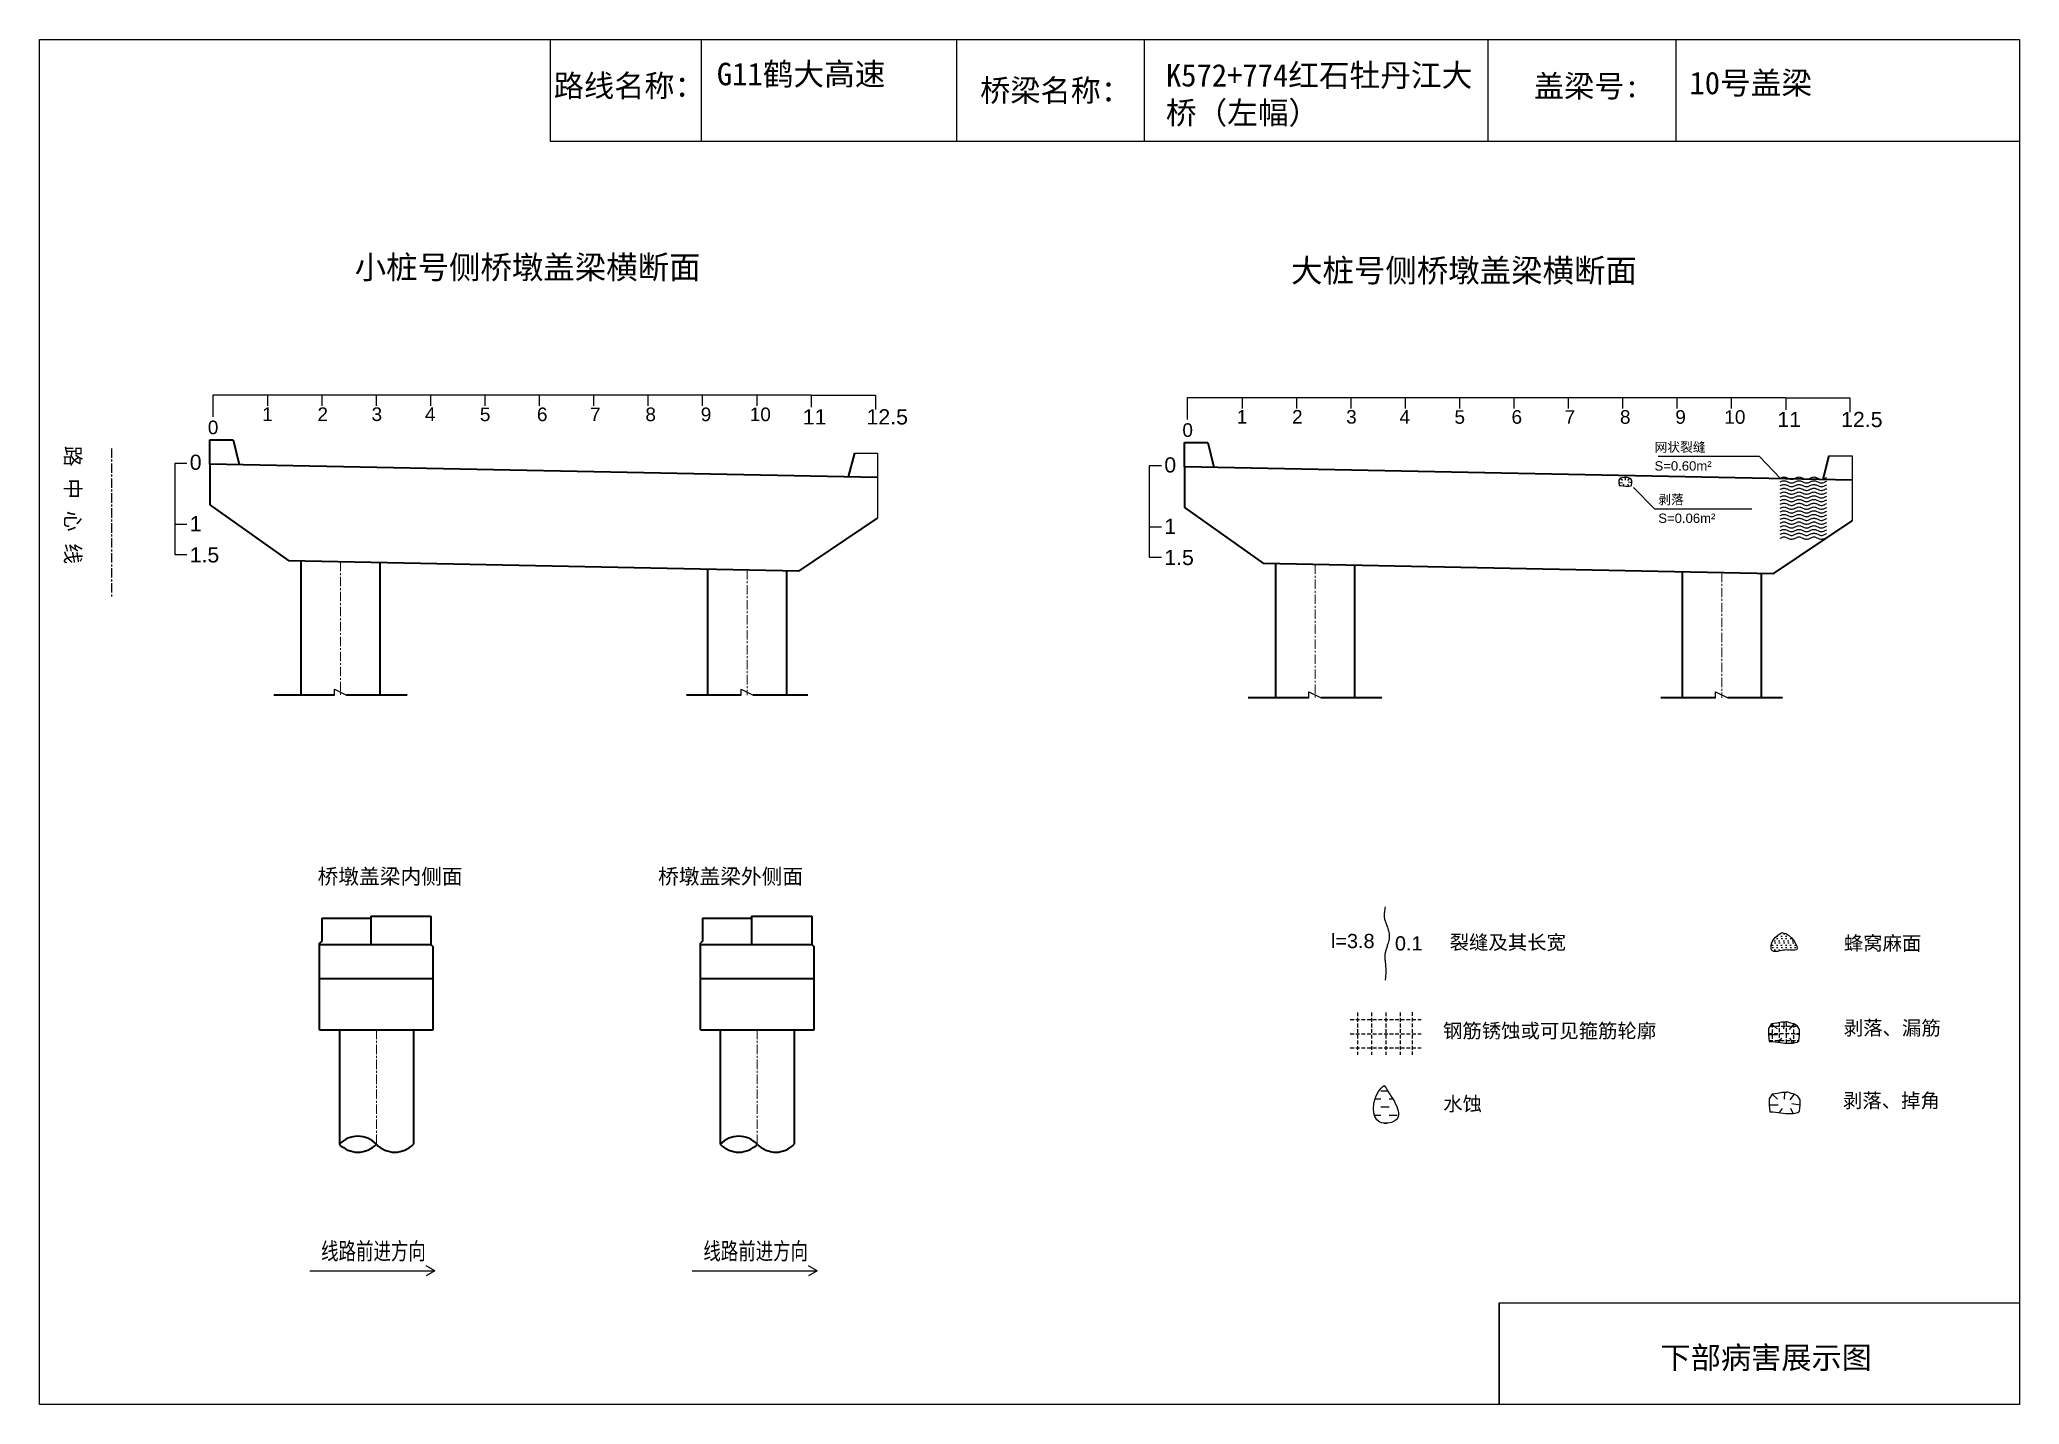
# Model space of a CAD drawing. Header units: millimetres. Extents: x 0 to 528, y 0 to 364.
import ezdxf
from ezdxf.enums import TextEntityAlignment as Align

# ---------------------------------------------------------------- set-up
doc = ezdxf.new("R2010")
doc.units = ezdxf.units.MM
for name, pattern in [('CENTER', [2, 1.25, -0.25, 0.25, -0.25]), ('DASHED', [0.75, 0.5, -0.25]), ('EBG_CENTER', [1.1, 0.8, -0.15, 0, -0.15])]:
    doc.linetypes.add(name, pattern=pattern)
doc.layers.add('Center', color=3, linetype='EBG_CENTER', lineweight=18)
doc.layers.add('中粗实线', color=4, linetype='Continuous', lineweight=35)
for name, color, linetype in [('加固措施', 7, 'Continuous'), ('图层1', 7, 'Continuous'), ('文字', 1, 'Continuous'), ('病害', 5, 'Continuous')]:
    doc.layers.add(name, color=color, linetype=linetype)
doc.styles.add('HAN', font='', dxfattribs={"width": 0.75})
doc.styles.get("Standard").update_dxf_attribs({"font": 'arial.ttf'})
doc.styles.add('汉字', font='')
doc.styles.get('HAN').set_extended_font_data('SimSun')
doc.styles.get('汉字').set_extended_font_data('SimSun')

# ---------------------------------------------------------------- blocks, each defined once
blk = doc.blocks.new('88888')
for p, q in [((1245.415, -3599.279), (1245.261, -3599.19)), ((1243.215, -3599.279), (1245.415, -3599.279)), ((1245.415, -3599.279), (1245.261, -3599.367))]:
    blk.add_line(p, q)
at = {"layer": '文字', "color": 0, "style": 'HAN', "width": 0.75}
blk.add_text('线路前进方向', height=0.3, dxfattribs=at).set_placement((1244.335, -3599.082), align=Align.CENTER)
blk = doc.blocks.new('adfsd')
at = {"lineweight": -2, "ltscale": 0.5}
for p, q in [((1140.897, -3083.694), (1140.936, -3083.729)), ((1140.983, -3083.682), (1140.981, -3083.729)), ((1141.053, -3083.694), (1141.022, -3083.735)), ((1140.876, -3083.768), (1140.94, -3083.769)), ((1140.948, -3083.824), (1140.969, -3083.796)), ((1141.045, -3083.83), (1141.028, -3083.796)), ((1141.094, -3083.772), (1141.036, -3083.763))]:
    blk.add_line(p, q, dxfattribs=at)
blk.add_lwpolyline([(1141, -3083.682), (1140.967, -3083.682), (1140.934, -3083.69), (1140.897, -3083.694), (1140.876, -3083.727), (1140.876, -3083.768), (1140.88, -3083.818), (1140.905, -3083.818), (1140.991, -3083.83), (1141.045, -3083.83), (1141.078, -3083.822), (1141.09, -3083.814), (1141.094, -3083.772), (1141.094, -3083.735), (1141.078, -3083.707), (1141.053, -3083.694), (1141.033, -3083.69), (1141, -3083.678)], dxfattribs=at)

msp = doc.modelspace()

# ---------------------------------------------------------------- hatches: boundary and pattern name
at = {"layer": '加固措施', "lineweight": -2}
h = msp.add_hatch(dxfattribs=at)
h.set_pattern_fill('DOTS', scale=0.758413)
h.set_pattern_definition([(0, (-4118.673, -227.183), (0.60199057, 1.20398115), [0, -1.20398115])])
edge = h.paths.add_edge_path()
edge.add_spline(control_points=[(464.79, 125.89), (463.66, 125.12), (462.06, 124.02), (461.88, 119.94), (465.67, 121.81), (470.82, 120.35), (466.98, 125.99), (464.92, 125.9), (464.79, 125.89)], knot_values=[0, 0, 0, 0, 5.205471, 7.397577, 12.944796, 16.169923, 23.88441, 24.400432, 24.400432, 24.400432, 24.400432], degree=3, periodic=0)
h = msp.add_hatch(dxfattribs=at)
h.set_pattern_fill('DASH', color=256, scale=0.682572)
h.set_pattern_definition([(0, (-3766.198, -191.5237), (2.1671661, 2.1671661), [2.167166, -2.167166])])
edge = h.paths.add_edge_path()
edge.add_spline(control_points=[(358.78, 85.1), (358.24, 84.62), (355.71, 82.38), (355.03, 74.23), (365.19, 75.67), (361.44, 81.2), (358.78, 85.1)], knot_values=[0, 0, 0, 0, 3.237042, 15.187225, 21.182779, 35.601669, 35.601669, 35.601669, 35.601669], degree=3, periodic=0)
at = {"layer": '病害', "lineweight": -2}
h = msp.add_hatch(dxfattribs=at)
h.set_pattern_fill('DOTS', color=4, scale=0.758413, style=0)
h.set_pattern_definition([(0, (-7265.3503, -675.7161), (0.60199057, 1.20398115), [0, -1.20398115])])
edge = h.paths.add_edge_path()
edge.add_spline(control_points=[(464.79, 125.89), (463.66, 125.12), (462.06, 124.02), (461.88, 119.94), (465.67, 121.81), (470.82, 120.35), (466.98, 125.99), (464.92, 125.9), (464.79, 125.89)], knot_values=[0, 0, 0, 0, 1.041094, 1.479515, 2.588959, 3.233985, 4.776882, 4.880086, 4.880086, 4.880086, 4.880086], degree=3, periodic=0)

# ---------------------------------------------------------------- linework, layer by layer
at = {"color": 0, "linetype": 'ByBlock'}
for p, q in [((0, 364.24), (528.29, 364.24)), ((0, 0), (0, 364.24)), ((136.28, 364.24), (136.28, 337.16)), ((244.69, 364.24), (244.69, 337.16)), ((386.49, 364.24), (386.49, 337.16)), ((436.57, 364.18), (436.57, 337.1)), ((528.29, 364.24), (528.29, 0)), ((136.28, 337.16), (528.29, 337.16)), ((389.48, 0), (389.48, 27.08)), ((389.48, 27.08), (528.29, 27.08)), ((528.29, 0), (0, 0))]:
    msp.add_line(p, q, dxfattribs=at)
at = {"color": 0}
for p, q in [((46.28, 263.6), (46.28, 269.4)), ((46.28, 269.4), (60.79, 269.4)), ((60.79, 269.4), (60.79, 266.5)), ((60.79, 269.4), (75.3, 269.4)), ((75.3, 269.4), (89.8, 269.4)), ((75.3, 269.4), (75.3, 266.5)), ((89.8, 269.4), (104.31, 269.4)), ((89.8, 269.4), (89.8, 266.5)), ((104.31, 269.4), (118.82, 269.4)), ((104.31, 269.4), (104.31, 266.5)), ((118.82, 269.4), (133.32, 269.4)), ((118.82, 269.4), (118.82, 266.5)), ((133.32, 269.4), (147.83, 269.4)), ((133.32, 269.4), (133.32, 266.5)), ((147.83, 269.4), (162.34, 269.4)), ((147.83, 269.4), (147.83, 266.5)), ((162.34, 269.4), (176.84, 269.4)), ((162.34, 269.4), (162.34, 266.5)), ((162.34, 269.4), (173.94, 269.4)), ((176.84, 269.4), (191.35, 269.4)), ((176.84, 269.4), (176.84, 266.5)), ((176.84, 269.4), (179.74, 269.4)), ((191.35, 269.4), (205.85, 269.4)), ((191.35, 269.4), (191.35, 266.5)), ((205.87, 269.36), (205.87, 266.11)), ((306.34, 262.89), (306.34, 268.7)), ((306.34, 268.7), (320.85, 268.7)), ((320.85, 268.7), (320.85, 265.8)), ((320.85, 268.7), (335.36, 268.7)), ((335.36, 268.7), (349.86, 268.7)), ((335.36, 268.7), (335.36, 265.8)), ((349.86, 268.7), (364.37, 268.7)), ((349.86, 268.7), (349.86, 265.8)), ((364.37, 268.7), (378.88, 268.7)), ((364.37, 268.7), (364.37, 265.8)), ((378.88, 268.7), (393.38, 268.7)), ((378.88, 268.7), (378.88, 265.8)), ((393.38, 268.7), (407.89, 268.7)), ((393.38, 268.7), (393.38, 265.8)), ((407.89, 268.7), (422.39, 268.7)), ((407.89, 268.7), (407.89, 265.8)), ((422.39, 268.7), (436.9, 268.7)), ((422.39, 268.7), (422.39, 265.8)), ((422.39, 268.7), (434, 268.7)), ((436.9, 268.7), (451.41, 268.7)), ((436.9, 268.7), (436.9, 265.8)), ((436.9, 268.7), (439.8, 268.7)), ((451.41, 268.7), (465.91, 268.7)), ((451.41, 268.7), (451.41, 265.8)), ((465.93, 268.66), (465.93, 265.41)), ((39.3, 251.15), (36.06, 251.15)), ((36.06, 251.15), (36.06, 226.85)), ((299.36, 250.45), (296.12, 250.45)), ((296.12, 250.45), (296.12, 226.15)), ((36.06, 234.95), (39.3, 234.95)), ((296.12, 234.25), (299.36, 234.25)), ((36.06, 226.85), (39.3, 226.85)), ((296.12, 226.15), (299.36, 226.15)), ((78.66, 189.28), (78.66, 190.9)), ((187.17, 189.28), (187.17, 190.9)), ((338.72, 188.57), (338.72, 190.19)), ((447.23, 188.57), (447.23, 190.19))]:
    msp.add_line(p, q, dxfattribs=at)
at = {"linetype": 'ByBlock'}
for p, q in [((205.87, 269.36), (223.01, 269.36)), ((223.01, 269.36), (223.01, 265.54)), ((465.93, 268.66), (483.07, 268.66)), ((483.07, 268.66), (483.07, 264.83)), ((217.41, 253.87), (223.61, 253.87)), ((223.61, 253.87), (223.61, 247.4)), ((477.47, 253.17), (483.67, 253.17)), ((483.67, 253.17), (483.67, 246.69)), ((223.61, 247.4), (223.61, 236.55)), ((483.67, 246.69), (483.67, 235.84)), ((78.66, 190.9), (81.9, 189.28)), ((187.17, 190.9), (190.41, 189.28)), ((338.72, 190.19), (341.96, 188.57)), ((447.23, 190.19), (450.47, 188.57))]:
    msp.add_line(p, q, dxfattribs=at)
at = {"color": 1, "linetype": 'CENTER', "ltscale": 2}
msp.add_line((19.16, 255.15), (19.16, 215.65), dxfattribs=at)
at = {"color": 7}
for p, q in [((421.39, 246.01), (422.41, 245.99)), ((421.72, 247.19), (422.35, 246.64)), ((422.54, 245.12), (422.87, 245.57)), ((423.1, 247.38), (423.06, 246.64)), ((424.21, 247.19), (423.71, 246.54)), ((424.08, 245.02), (423.81, 245.57)), ((424.87, 245.94), (423.94, 246.09))]:
    msp.add_line(p, q, dxfattribs=at)
at = {"color": 1, "linetype": 'DASHED', "ltscale": 2}
for p, q in [((349.74, 102.74), (368.7, 102.74)), ((351.64, 104.63), (351.64, 93.26)), ((355.43, 104.63), (355.43, 93.26)), ((359.22, 104.63), (359.22, 93.26)), ((363.01, 104.63), (363.01, 93.26)), ((366.26, 104.66), (366.26, 93.28)), ((461.75, 100.92), (469.1, 100.92)), ((462.28, 101.57), (462.28, 96.88)), ((464.18, 101.87), (464.18, 96.63)), ((466.07, 101.87), (466.07, 96.41)), ((467.97, 101.57), (467.97, 96.46)), ((349.74, 98.94), (368.7, 98.94)), ((349.74, 95.15), (368.7, 95.15)), ((461.36, 99.03), (469.63, 99.03)), ((461.5, 97.13), (469.48, 97.13))]:
    msp.add_line(p, q, dxfattribs=at)
at = {"color": 0, "linetype": 'ByBlock'}
msp.add_lwpolyline([(0, 364.24), (528.29, 364.24), (528.29, 0), (0, 0)], close=True, dxfattribs=at)
at = {"color": 7}
for points in [[(464.48, 247.22), (458.92, 252.97), (431.92, 252.97)], [(423.36, 247.38), (422.83, 247.38), (422.31, 247.25), (421.72, 247.19), (421.39, 246.66), (421.39, 246.01), (421.45, 245.22), (421.85, 245.22), (423.23, 245.02), (424.08, 245.02), (424.61, 245.15), (424.8, 245.28), (424.87, 245.94), (424.87, 246.53), (424.61, 246.99), (424.21, 247.19), (423.88, 247.25), (423.36, 247.45)], [(425.28, 244.66), (430.93, 239), (456.93, 239)], [(464.48, 247.22), (464.68, 247.31), (464.88, 247.39), (465.08, 247.46), (465.28, 247.5), (465.48, 247.52), (465.68, 247.5), (465.88, 247.46), (466.08, 247.39), (466.28, 247.31), (466.48, 247.22), (466.68, 247.12), (466.88, 247.04), (467.08, 246.97), (467.28, 246.93), (467.48, 246.92), (467.68, 246.93), (467.88, 246.97), (468.08, 247.04), (468.28, 247.12), (468.48, 247.22), (468.68, 247.31), (468.88, 247.39), (469.08, 247.46), (469.28, 247.5), (469.48, 247.52), (469.68, 247.5), (469.88, 247.46), (470.08, 247.39), (470.28, 247.31), (470.48, 247.22), (470.68, 247.12), (470.88, 247.04), (471.08, 246.97), (471.28, 246.93), (471.48, 246.92), (471.68, 246.93), (471.88, 246.97), (472.08, 247.04), (472.28, 247.12), (472.48, 247.22), (472.68, 247.31), (472.88, 247.39), (473.08, 247.46), (473.28, 247.5), (473.48, 247.52), (473.68, 247.5), (473.88, 247.46), (474.08, 247.39), (474.28, 247.31), (474.48, 247.22), (474.68, 247.12), (474.88, 247.04), (475.08, 246.97), (475.28, 246.93), (475.48, 246.92), (475.68, 246.93), (475.88, 246.97), (476.08, 247.04), (476.28, 247.12), (476.48, 247.22), (476.68, 247.31), (476.88, 247.39)], [(464.48, 246.22), (464.68, 246.31), (464.88, 246.39), (465.08, 246.46), (465.28, 246.5), (465.48, 246.52), (465.68, 246.5), (465.88, 246.46), (466.08, 246.39), (466.28, 246.31), (466.48, 246.22), (466.68, 246.12), (466.88, 246.04), (467.08, 245.97), (467.28, 245.93), (467.48, 245.92), (467.68, 245.93), (467.88, 245.97), (468.08, 246.04), (468.28, 246.12), (468.48, 246.22), (468.68, 246.31), (468.88, 246.39), (469.08, 246.46), (469.28, 246.5), (469.48, 246.52), (469.68, 246.5), (469.88, 246.46), (470.08, 246.39), (470.28, 246.31), (470.48, 246.22), (470.68, 246.12), (470.88, 246.04), (471.08, 245.97), (471.28, 245.93), (471.48, 245.92), (471.68, 245.93), (471.88, 245.97), (472.08, 246.04), (472.28, 246.12), (472.48, 246.22), (472.68, 246.31), (472.88, 246.39), (473.08, 246.46), (473.28, 246.5), (473.48, 246.52), (473.68, 246.5), (473.88, 246.46), (474.08, 246.39), (474.28, 246.31), (474.48, 246.22), (474.68, 246.12), (474.88, 246.04), (475.08, 245.97), (475.28, 245.93), (475.48, 245.92), (475.68, 245.93), (475.88, 245.97), (476.08, 246.04), (476.28, 246.12), (476.48, 246.22), (476.68, 246.31), (476.88, 246.39)], [(464.48, 245.22), (464.68, 245.31), (464.88, 245.39), (465.08, 245.46), (465.28, 245.5), (465.48, 245.52), (465.68, 245.5), (465.88, 245.46), (466.08, 245.39), (466.28, 245.31), (466.48, 245.22), (466.68, 245.12), (466.88, 245.04), (467.08, 244.97), (467.28, 244.93), (467.48, 244.92), (467.68, 244.93), (467.88, 244.97), (468.08, 245.04), (468.28, 245.12), (468.48, 245.22), (468.68, 245.31), (468.88, 245.39), (469.08, 245.46), (469.28, 245.5), (469.48, 245.52), (469.68, 245.5), (469.88, 245.46), (470.08, 245.39), (470.28, 245.31), (470.48, 245.22), (470.68, 245.12), (470.88, 245.04), (471.08, 244.97), (471.28, 244.93), (471.48, 244.92), (471.68, 244.93), (471.88, 244.97), (472.08, 245.04), (472.28, 245.12), (472.48, 245.22), (472.68, 245.31), (472.88, 245.39), (473.08, 245.46), (473.28, 245.5), (473.48, 245.52), (473.68, 245.5), (473.88, 245.46), (474.08, 245.39), (474.28, 245.31), (474.48, 245.22), (474.68, 245.12), (474.88, 245.04), (475.08, 244.97), (475.28, 244.93), (475.48, 244.92), (475.68, 244.93), (475.88, 244.97), (476.08, 245.04), (476.28, 245.12), (476.48, 245.22), (476.68, 245.31), (476.88, 245.39)], [(464.48, 244.22), (464.68, 244.31), (464.88, 244.39), (465.08, 244.46), (465.28, 244.5), (465.48, 244.52), (465.68, 244.5), (465.88, 244.46), (466.08, 244.39), (466.28, 244.31), (466.48, 244.22), (466.68, 244.12), (466.88, 244.04), (467.08, 243.97), (467.28, 243.93), (467.48, 243.92), (467.68, 243.93), (467.88, 243.97), (468.08, 244.04), (468.28, 244.12), (468.48, 244.22), (468.68, 244.31), (468.88, 244.39), (469.08, 244.46), (469.28, 244.5), (469.48, 244.52), (469.68, 244.5), (469.88, 244.46), (470.08, 244.39), (470.28, 244.31), (470.48, 244.22), (470.68, 244.12), (470.88, 244.04), (471.08, 243.97), (471.28, 243.93), (471.48, 243.92), (471.68, 243.93), (471.88, 243.97), (472.08, 244.04), (472.28, 244.12), (472.48, 244.22), (472.68, 244.31), (472.88, 244.39), (473.08, 244.46), (473.28, 244.5), (473.48, 244.52), (473.68, 244.5), (473.88, 244.46), (474.08, 244.39), (474.28, 244.31), (474.48, 244.22), (474.68, 244.12), (474.88, 244.04), (475.08, 243.97), (475.28, 243.93), (475.48, 243.92), (475.68, 243.93), (475.88, 243.97), (476.08, 244.04), (476.28, 244.12), (476.48, 244.22), (476.68, 244.31), (476.88, 244.39)], [(464.48, 243.22), (464.68, 243.31), (464.88, 243.39), (465.08, 243.46), (465.28, 243.5), (465.48, 243.52), (465.68, 243.5), (465.88, 243.46), (466.08, 243.39), (466.28, 243.31), (466.48, 243.22), (466.68, 243.12), (466.88, 243.04), (467.08, 242.97), (467.28, 242.93), (467.48, 242.92), (467.68, 242.93), (467.88, 242.97), (468.08, 243.04), (468.28, 243.12), (468.48, 243.22), (468.68, 243.31), (468.88, 243.39), (469.08, 243.46), (469.28, 243.5), (469.48, 243.52), (469.68, 243.5), (469.88, 243.46), (470.08, 243.39), (470.28, 243.31), (470.48, 243.22), (470.68, 243.12), (470.88, 243.04), (471.08, 242.97), (471.28, 242.93), (471.48, 242.92), (471.68, 242.93), (471.88, 242.97), (472.08, 243.04), (472.28, 243.12), (472.48, 243.22), (472.68, 243.31), (472.88, 243.39), (473.08, 243.46), (473.28, 243.5), (473.48, 243.52), (473.68, 243.5), (473.88, 243.46), (474.08, 243.39), (474.28, 243.31), (474.48, 243.22), (474.68, 243.12), (474.88, 243.04), (475.08, 242.97), (475.28, 242.93), (475.48, 242.92), (475.68, 242.93), (475.88, 242.97), (476.08, 243.04), (476.28, 243.12), (476.48, 243.22), (476.68, 243.31), (476.88, 243.39)], [(464.48, 242.22), (464.68, 242.31), (464.88, 242.39), (465.08, 242.46), (465.28, 242.5), (465.48, 242.52), (465.68, 242.5), (465.88, 242.46), (466.08, 242.39), (466.28, 242.31), (466.48, 242.22), (466.68, 242.12), (466.88, 242.04), (467.08, 241.97), (467.28, 241.93), (467.48, 241.92), (467.68, 241.93), (467.88, 241.97), (468.08, 242.04), (468.28, 242.12), (468.48, 242.22), (468.68, 242.31), (468.88, 242.39), (469.08, 242.46), (469.28, 242.5), (469.48, 242.52), (469.68, 242.5), (469.88, 242.46), (470.08, 242.39), (470.28, 242.31), (470.48, 242.22), (470.68, 242.12), (470.88, 242.04), (471.08, 241.97), (471.28, 241.93), (471.48, 241.92), (471.68, 241.93), (471.88, 241.97), (472.08, 242.04), (472.28, 242.12), (472.48, 242.22), (472.68, 242.31), (472.88, 242.39), (473.08, 242.46), (473.28, 242.5), (473.48, 242.52), (473.68, 242.5), (473.88, 242.46), (474.08, 242.39), (474.28, 242.31), (474.48, 242.22), (474.68, 242.12), (474.88, 242.04), (475.08, 241.97), (475.28, 241.93), (475.48, 241.92), (475.68, 241.93), (475.88, 241.97), (476.08, 242.04), (476.28, 242.12), (476.48, 242.22), (476.68, 242.31), (476.88, 242.39)], [(464.48, 241.22), (464.68, 241.31), (464.88, 241.39), (465.08, 241.46), (465.28, 241.5), (465.48, 241.52), (465.68, 241.5), (465.88, 241.46), (466.08, 241.39), (466.28, 241.31), (466.48, 241.22), (466.68, 241.12), (466.88, 241.04), (467.08, 240.97), (467.28, 240.93), (467.48, 240.92), (467.68, 240.93), (467.88, 240.97), (468.08, 241.04), (468.28, 241.12), (468.48, 241.22), (468.68, 241.31), (468.88, 241.39), (469.08, 241.46), (469.28, 241.5), (469.48, 241.52), (469.68, 241.5), (469.88, 241.46), (470.08, 241.39), (470.28, 241.31), (470.48, 241.22), (470.68, 241.12), (470.88, 241.04), (471.08, 240.97), (471.28, 240.93), (471.48, 240.92), (471.68, 240.93), (471.88, 240.97), (472.08, 241.04), (472.28, 241.12), (472.48, 241.22), (472.68, 241.31), (472.88, 241.39), (473.08, 241.46), (473.28, 241.5), (473.48, 241.52), (473.68, 241.5), (473.88, 241.46), (474.08, 241.39), (474.28, 241.31), (474.48, 241.22), (474.68, 241.12), (474.88, 241.04), (475.08, 240.97), (475.28, 240.93), (475.48, 240.92), (475.68, 240.93), (475.88, 240.97), (476.08, 241.04), (476.28, 241.12), (476.48, 241.22), (476.68, 241.31), (476.88, 241.39)], [(464.48, 240.22), (464.68, 240.31), (464.88, 240.39), (465.08, 240.46), (465.28, 240.5), (465.48, 240.52), (465.68, 240.5), (465.88, 240.46), (466.08, 240.39), (466.28, 240.31), (466.48, 240.22), (466.68, 240.12), (466.88, 240.04), (467.08, 239.97), (467.28, 239.93), (467.48, 239.92), (467.68, 239.93), (467.88, 239.97), (468.08, 240.04), (468.28, 240.12), (468.48, 240.22), (468.68, 240.31), (468.88, 240.39), (469.08, 240.46), (469.28, 240.5), (469.48, 240.52), (469.68, 240.5), (469.88, 240.46), (470.08, 240.39), (470.28, 240.31), (470.48, 240.22), (470.68, 240.12), (470.88, 240.04), (471.08, 239.97), (471.28, 239.93), (471.48, 239.92), (471.68, 239.93), (471.88, 239.97), (472.08, 240.04), (472.28, 240.12), (472.48, 240.22), (472.68, 240.31), (472.88, 240.39), (473.08, 240.46), (473.28, 240.5), (473.48, 240.52), (473.68, 240.5), (473.88, 240.46), (474.08, 240.39), (474.28, 240.31), (474.48, 240.22), (474.68, 240.12), (474.88, 240.04), (475.08, 239.97), (475.28, 239.93), (475.48, 239.92), (475.68, 239.93), (475.88, 239.97), (476.08, 240.04), (476.28, 240.12), (476.48, 240.22), (476.68, 240.31), (476.88, 240.39)], [(464.48, 239.22), (464.68, 239.31), (464.88, 239.39), (465.08, 239.46), (465.28, 239.5), (465.48, 239.52), (465.68, 239.5), (465.88, 239.46), (466.08, 239.39), (466.28, 239.31), (466.48, 239.22), (466.68, 239.12), (466.88, 239.04), (467.08, 238.97), (467.28, 238.93), (467.48, 238.92), (467.68, 238.93), (467.88, 238.97), (468.08, 239.04), (468.28, 239.12), (468.48, 239.22), (468.68, 239.31), (468.88, 239.39), (469.08, 239.46), (469.28, 239.5), (469.48, 239.52), (469.68, 239.5), (469.88, 239.46), (470.08, 239.39), (470.28, 239.31), (470.48, 239.22), (470.68, 239.12), (470.88, 239.04), (471.08, 238.97), (471.28, 238.93), (471.48, 238.92), (471.68, 238.93), (471.88, 238.97), (472.08, 239.04), (472.28, 239.12), (472.48, 239.22), (472.68, 239.31), (472.88, 239.39), (473.08, 239.46), (473.28, 239.5), (473.48, 239.52), (473.68, 239.5), (473.88, 239.46), (474.08, 239.39), (474.28, 239.31), (474.48, 239.22), (474.68, 239.12), (474.88, 239.04), (475.08, 238.97), (475.28, 238.93), (475.48, 238.92), (475.68, 238.93), (475.88, 238.97), (476.08, 239.04), (476.28, 239.12), (476.48, 239.22), (476.68, 239.31), (476.88, 239.39)], [(464.48, 238.22), (464.68, 238.31), (464.88, 238.39), (465.08, 238.46), (465.28, 238.5), (465.48, 238.52), (465.68, 238.5), (465.88, 238.46), (466.08, 238.39), (466.28, 238.31), (466.48, 238.22), (466.68, 238.12), (466.88, 238.04), (467.08, 237.97), (467.28, 237.93), (467.48, 237.92), (467.68, 237.93), (467.88, 237.97), (468.08, 238.04), (468.28, 238.12), (468.48, 238.22), (468.68, 238.31), (468.88, 238.39), (469.08, 238.46), (469.28, 238.5), (469.48, 238.52), (469.68, 238.5), (469.88, 238.46), (470.08, 238.39), (470.28, 238.31), (470.48, 238.22), (470.68, 238.12), (470.88, 238.04), (471.08, 237.97), (471.28, 237.93), (471.48, 237.92), (471.68, 237.93), (471.88, 237.97), (472.08, 238.04), (472.28, 238.12), (472.48, 238.22), (472.68, 238.31), (472.88, 238.39), (473.08, 238.46), (473.28, 238.5), (473.48, 238.52), (473.68, 238.5), (473.88, 238.46), (474.08, 238.39), (474.28, 238.31), (474.48, 238.22), (474.68, 238.12), (474.88, 238.04), (475.08, 237.97), (475.28, 237.93), (475.48, 237.92), (475.68, 237.93), (475.88, 237.97), (476.08, 238.04), (476.28, 238.12), (476.48, 238.22), (476.68, 238.31), (476.88, 238.39)], [(464.48, 237.22), (464.68, 237.31), (464.88, 237.39), (465.08, 237.46), (465.28, 237.5), (465.48, 237.52), (465.68, 237.5), (465.88, 237.46), (466.08, 237.39), (466.28, 237.31), (466.48, 237.22), (466.68, 237.12), (466.88, 237.04), (467.08, 236.97), (467.28, 236.93), (467.48, 236.92), (467.68, 236.93), (467.88, 236.97), (468.08, 237.04), (468.28, 237.12), (468.48, 237.22), (468.68, 237.31), (468.88, 237.39), (469.08, 237.46), (469.28, 237.5), (469.48, 237.52), (469.68, 237.5), (469.88, 237.46), (470.08, 237.39), (470.28, 237.31), (470.48, 237.22), (470.68, 237.12), (470.88, 237.04), (471.08, 236.97), (471.28, 236.93), (471.48, 236.92), (471.68, 236.93), (471.88, 236.97), (472.08, 237.04), (472.28, 237.12), (472.48, 237.22), (472.68, 237.31), (472.88, 237.39), (473.08, 237.46), (473.28, 237.5), (473.48, 237.52), (473.68, 237.5), (473.88, 237.46), (474.08, 237.39), (474.28, 237.31), (474.48, 237.22), (474.68, 237.12), (474.88, 237.04), (475.08, 236.97), (475.28, 236.93), (475.48, 236.92), (475.68, 236.93), (475.88, 236.97), (476.08, 237.04), (476.28, 237.12), (476.48, 237.22), (476.68, 237.31), (476.88, 237.39)], [(464.48, 236.22), (464.68, 236.31), (464.88, 236.39), (465.08, 236.46), (465.28, 236.5), (465.48, 236.52), (465.68, 236.5), (465.88, 236.46), (466.08, 236.39), (466.28, 236.31), (466.48, 236.22), (466.68, 236.12), (466.88, 236.04), (467.08, 235.97), (467.28, 235.93), (467.48, 235.92), (467.68, 235.93), (467.88, 235.97), (468.08, 236.04), (468.28, 236.12), (468.48, 236.22), (468.68, 236.31), (468.88, 236.39), (469.08, 236.46), (469.28, 236.5), (469.48, 236.52), (469.68, 236.5), (469.88, 236.46), (470.08, 236.39), (470.28, 236.31), (470.48, 236.22), (470.68, 236.12), (470.88, 236.04), (471.08, 235.97), (471.28, 235.93), (471.48, 235.92), (471.68, 235.93), (471.88, 235.97), (472.08, 236.04), (472.28, 236.12), (472.48, 236.22), (472.68, 236.31), (472.88, 236.39), (473.08, 236.46), (473.28, 236.5), (473.48, 236.52), (473.68, 236.5), (473.88, 236.46), (474.08, 236.39), (474.28, 236.31), (474.48, 236.22), (474.68, 236.12), (474.88, 236.04), (475.08, 235.97), (475.28, 235.93), (475.48, 235.92), (475.68, 235.93), (475.88, 235.97), (476.08, 236.04), (476.28, 236.12), (476.48, 236.22), (476.68, 236.31), (476.88, 236.39)], [(464.48, 235.22), (464.68, 235.31), (464.88, 235.39), (465.08, 235.46), (465.28, 235.5), (465.48, 235.52), (465.68, 235.5), (465.88, 235.46), (466.08, 235.39), (466.28, 235.31), (466.48, 235.22), (466.68, 235.12), (466.88, 235.04), (467.08, 234.97), (467.28, 234.93), (467.48, 234.92), (467.68, 234.93), (467.88, 234.97), (468.08, 235.04), (468.28, 235.12), (468.48, 235.22), (468.68, 235.31), (468.88, 235.39), (469.08, 235.46), (469.28, 235.5), (469.48, 235.52), (469.68, 235.5), (469.88, 235.46), (470.08, 235.39), (470.28, 235.31), (470.48, 235.22), (470.68, 235.12), (470.88, 235.04), (471.08, 234.97), (471.28, 234.93), (471.48, 234.92), (471.68, 234.93), (471.88, 234.97), (472.08, 235.04), (472.28, 235.12), (472.48, 235.22), (472.68, 235.31), (472.88, 235.39), (473.08, 235.46), (473.28, 235.5), (473.48, 235.52), (473.68, 235.5), (473.88, 235.46), (474.08, 235.39), (474.28, 235.31), (474.48, 235.22), (474.68, 235.12), (474.88, 235.04), (475.08, 234.97), (475.28, 234.93), (475.48, 234.92), (475.68, 234.93), (475.88, 234.97), (476.08, 235.04), (476.28, 235.12), (476.48, 235.22), (476.68, 235.31), (476.88, 235.39)], [(464.48, 234.22), (464.68, 234.31), (464.88, 234.39), (465.08, 234.46), (465.28, 234.5), (465.48, 234.52), (465.68, 234.5), (465.88, 234.46), (466.08, 234.39), (466.28, 234.31), (466.48, 234.22), (466.68, 234.12), (466.88, 234.04), (467.08, 233.97), (467.28, 233.93), (467.48, 233.92), (467.68, 233.93), (467.88, 233.97), (468.08, 234.04), (468.28, 234.12), (468.48, 234.22), (468.68, 234.31), (468.88, 234.39), (469.08, 234.46), (469.28, 234.5), (469.48, 234.52), (469.68, 234.5), (469.88, 234.46), (470.08, 234.39), (470.28, 234.31), (470.48, 234.22), (470.68, 234.12), (470.88, 234.04), (471.08, 233.97), (471.28, 233.93), (471.48, 233.92), (471.68, 233.93), (471.88, 233.97), (472.08, 234.04), (472.28, 234.12), (472.48, 234.22), (472.68, 234.31), (472.88, 234.39), (473.08, 234.46), (473.28, 234.5), (473.48, 234.52), (473.68, 234.5), (473.88, 234.46), (474.08, 234.39), (474.28, 234.31), (474.48, 234.22), (474.68, 234.12), (474.88, 234.04), (475.08, 233.97), (475.28, 233.93), (475.48, 233.92), (475.68, 233.93), (475.88, 233.97), (476.08, 234.04), (476.28, 234.12), (476.48, 234.22), (476.68, 234.31), (476.88, 234.39)], [(464.48, 233.22), (464.68, 233.31), (464.88, 233.39), (465.08, 233.46), (465.28, 233.5), (465.48, 233.52), (465.68, 233.5), (465.88, 233.46), (466.08, 233.39), (466.28, 233.31), (466.48, 233.22), (466.68, 233.12), (466.88, 233.04), (467.08, 232.97), (467.28, 232.93), (467.48, 232.92), (467.68, 232.93), (467.88, 232.97), (468.08, 233.04), (468.28, 233.12), (468.48, 233.22), (468.68, 233.31), (468.88, 233.39), (469.08, 233.46), (469.28, 233.5), (469.48, 233.52), (469.68, 233.5), (469.88, 233.46), (470.08, 233.39), (470.28, 233.31), (470.48, 233.22), (470.68, 233.12), (470.88, 233.04), (471.08, 232.97), (471.28, 232.93), (471.48, 232.92), (471.68, 232.93), (471.88, 232.97), (472.08, 233.04), (472.28, 233.12), (472.48, 233.22), (472.68, 233.31), (472.88, 233.39), (473.08, 233.46), (473.28, 233.5), (473.48, 233.52), (473.68, 233.5), (473.88, 233.46), (474.08, 233.39), (474.28, 233.31), (474.48, 233.22), (474.68, 233.12), (474.88, 233.04), (475.08, 232.97), (475.28, 232.93), (475.48, 232.92), (475.68, 232.93), (475.88, 232.97), (476.08, 233.04), (476.28, 233.12), (476.48, 233.22), (476.68, 233.31), (476.88, 233.39)], [(464.48, 232.22), (464.68, 232.31), (464.88, 232.39), (465.08, 232.46), (465.28, 232.5), (465.48, 232.52), (465.68, 232.5), (465.88, 232.46), (466.08, 232.39), (466.28, 232.31), (466.48, 232.22), (466.68, 232.12), (466.88, 232.04), (467.08, 231.97), (467.28, 231.93), (467.48, 231.92), (467.68, 231.93), (467.88, 231.97), (468.08, 232.04), (468.28, 232.12), (468.48, 232.22), (468.68, 232.31), (468.88, 232.39), (469.08, 232.46), (469.28, 232.5), (469.48, 232.52), (469.68, 232.5), (469.88, 232.46), (470.08, 232.39), (470.28, 232.31), (470.48, 232.22), (470.68, 232.12), (470.88, 232.04), (471.08, 231.97), (471.28, 231.93), (471.48, 231.92), (471.68, 231.93), (471.88, 231.97), (472.08, 232.04), (472.28, 232.12), (472.48, 232.22), (472.68, 232.31), (472.88, 232.39), (473.08, 232.46), (473.28, 232.5), (473.48, 232.52), (473.68, 232.5), (473.88, 232.46), (474.08, 232.39), (474.28, 232.31), (474.48, 232.22), (474.68, 232.12), (474.88, 232.04), (475.08, 231.97), (475.28, 231.93), (475.48, 231.92), (475.68, 231.93), (475.88, 231.97), (476.08, 232.04), (476.28, 232.12), (476.48, 232.22), (476.68, 232.31), (476.88, 232.39)], [(464.48, 231.22), (464.68, 231.31), (464.88, 231.39), (465.08, 231.46), (465.28, 231.5), (465.48, 231.52), (465.68, 231.5), (465.88, 231.46), (466.08, 231.39), (466.28, 231.31), (466.48, 231.22), (466.68, 231.12), (466.88, 231.04), (467.08, 230.97), (467.28, 230.93), (467.48, 230.92), (467.68, 230.93), (467.88, 230.97), (468.08, 231.04), (468.28, 231.12), (468.48, 231.22), (468.68, 231.31), (468.88, 231.39), (469.08, 231.46), (469.28, 231.5), (469.48, 231.52), (469.68, 231.5), (469.88, 231.46), (470.08, 231.39), (470.28, 231.31), (470.48, 231.22), (470.68, 231.12), (470.88, 231.04), (471.08, 230.97), (471.28, 230.93), (471.48, 230.92), (471.68, 230.93), (471.88, 230.97), (472.08, 231.04), (472.28, 231.12), (472.48, 231.22), (472.68, 231.31), (472.88, 231.39), (473.08, 231.46), (473.28, 231.5), (473.48, 231.52), (473.68, 231.5), (473.88, 231.46), (474.08, 231.39), (474.28, 231.31), (474.48, 231.22), (474.68, 231.12), (474.88, 231.04), (475.08, 230.97), (475.28, 230.93), (475.48, 230.92), (475.68, 230.93), (475.88, 230.97), (476.08, 231.04), (476.28, 231.12), (476.48, 231.22), (476.68, 231.31), (476.88, 231.39)]]:
    msp.add_lwpolyline(points, dxfattribs=at)
at = {"lineweight": -2}
msp.add_open_spline([(464.79, 125.89), (463.66, 125.12), (462.06, 124.02), (461.88, 119.94), (465.67, 121.81), (470.82, 120.35), (466.98, 125.99), (464.92, 125.9), (464.79, 125.89)], degree=3, knots=[0, 0, 0, 0, 3.947899, 5.610421, 9.817506, 12.263485, 18.114255, 18.505612, 18.505612, 18.505612, 18.505612], dxfattribs=at)
at = {"layer": 'Center', "color": 1, "linetype": 'CENTER', "ltscale": 2}
for p, q in [((80.28, 224.84), (80.28, 189.28)), ((188.79, 222.67), (188.79, 189.28)), ((340.34, 224.13), (340.34, 188.57)), ((448.85, 221.96), (448.85, 188.57)), ((89.87, 100.01), (89.87, 69.45)), ((191.5, 100.01), (191.5, 69.45))]:
    msp.add_line(p, q, dxfattribs=at)
at = {"layer": '中粗实线', "color": 0}
for p, q in [((45.46, 250.96), (45.46, 257.44)), ((45.46, 257.44), (51.66, 257.44)), ((51.66, 257.44), (53.28, 250.8)), ((217.41, 253.87), (215.79, 247.55)), ((305.52, 250.26), (305.52, 256.74)), ((305.52, 256.74), (311.72, 256.74)), ((311.72, 256.74), (313.34, 250.1)), ((45.46, 250.96), (45.46, 240.11)), ((223.61, 247.4), (45.46, 250.96)), ((305.52, 250.26), (305.52, 239.41)), ((483.67, 246.69), (305.52, 250.26)), ((477.47, 253.17), (475.85, 246.85)), ((45.46, 240.11), (66.51, 225.11)), ((305.52, 239.41), (326.57, 224.41)), ((202.55, 222.39), (223.61, 236.55)), ((462.61, 221.69), (483.67, 235.84)), ((202.55, 222.39), (66.51, 225.11)), ((69.75, 225.05), (69.75, 189.28)), ((90.81, 224.63), (90.81, 189.28)), ((178.26, 222.88), (178.26, 189.28)), ((199.32, 222.46), (199.32, 189.28)), ((462.61, 221.69), (326.57, 224.41)), ((329.81, 224.35), (329.81, 188.57)), ((350.87, 223.92), (350.87, 188.57)), ((438.32, 222.18), (438.32, 188.57)), ((459.38, 221.75), (459.38, 188.57)), ((78.66, 189.28), (62.47, 189.28)), ((98.1, 189.28), (81.9, 189.28)), ((187.17, 189.28), (172.59, 189.28)), ((204.98, 189.28), (190.41, 189.28)), ((338.72, 188.57), (322.52, 188.57)), ((358.15, 188.57), (341.96, 188.57)), ((447.23, 188.57), (432.65, 188.57)), ((465.04, 188.57), (450.47, 188.57)), ((75.31, 129.74), (88.35, 129.74)), ((75.31, 129.74), (75.31, 123.67)), ((88.35, 130.34), (104.43, 130.34)), ((88.35, 130.34), (88.35, 122.76)), ((104.43, 130.34), (104.43, 122.76)), ((176.93, 129.74), (189.98, 129.74)), ((176.93, 129.74), (176.93, 123.67)), ((189.98, 130.34), (206.06, 130.34)), ((189.98, 130.34), (189.98, 122.76)), ((206.06, 130.34), (206.06, 122.76)), ((75.31, 123.67), (74.7, 123.06)), ((74.7, 100.01), (74.7, 123.06)), ((74.7, 122.76), (104.43, 122.76)), ((104.43, 122.76), (105.04, 122.15)), ((105.04, 100.01), (105.04, 122.15)), ((176.93, 123.67), (176.33, 123.06)), ((176.33, 100.01), (176.33, 123.06)), ((176.33, 122.76), (206.06, 122.76)), ((206.06, 122.76), (206.66, 122.15)), ((206.66, 100.01), (206.66, 122.15)), ((74.7, 113.66), (105.04, 113.66)), ((176.33, 113.66), (206.66, 113.66)), ((74.7, 100.01), (105.04, 100.01)), ((80.01, 100.01), (80.01, 69.45)), ((99.73, 100.01), (99.73, 69.45)), ((176.33, 100.01), (206.66, 100.01)), ((181.64, 100.01), (181.64, 69.45)), ((201.36, 100.01), (201.36, 69.45))]:
    msp.add_line(p, q, dxfattribs=at)
for centre, start, end in [((84.94, 64.78), 43.4434, 136.5566), ((84.94, 74.11), 223.4434, 316.5566), ((94.8, 74.11), 223.4434, 316.5566), ((186.57, 64.78), 43.4434, 136.5566), ((186.57, 74.11), 223.4434, 316.5566), ((196.43, 74.11), 223.4434, 316.5566)]:
    msp.add_arc(centre, 6.79, start, end, dxfattribs=at)
at = {"layer": '加固措施', "lineweight": -2}
msp.add_open_spline([(358.78, 85.1), (358.24, 84.62), (355.71, 82.38), (355.03, 74.23), (365.19, 75.67), (361.44, 81.2), (358.78, 85.1)], degree=3, knots=[0, 0, 0, 0, 2.209514, 10.366374, 14.458772, 24.300702, 24.300702, 24.300702, 24.300702], dxfattribs=at)
at = {"layer": '图层1', "lineweight": -2}
msp.add_open_spline([(359.05, 132.77), (359.01, 132.54), (358.97, 132.3), (358.85, 131.61), (358.8, 131.17), (358.77, 130.55), (358.77, 130.35), (358.79, 130.04), (358.81, 129.92), (358.85, 129.69), (358.87, 129.58), (358.98, 129.16), (359.1, 128.84), (359.37, 128.14), (359.52, 127.75), (359.82, 126.93), (359.96, 126.48), (360.1, 125.71), (360.13, 125.41), (360.14, 124.81), (360.12, 124.52), (360.04, 123.97), (359.99, 123.71), (359.86, 123.2), (359.79, 122.96), (359.6, 122.35), (359.48, 122), (359.26, 121.34), (359.17, 121.03), (359.07, 120.61), (359.04, 120.48), (359, 120.25), (358.99, 120.14), (358.97, 119.92), (358.97, 119.81), (358.96, 119.4), (358.97, 119.08), (359.03, 118.39), (359.07, 118.03), (359.13, 117.39), (359.16, 117.12), (359.19, 116.62), (359.2, 116.39), (359.21, 115.93), (359.21, 115.71), (359.2, 115.04), (359.18, 114.6), (359.13, 113.84), (359.1, 113.52), (359.07, 113.2)], degree=3, knots=[0, 0, 0, 0, 0.93103, 0.93103, 2.904338, 2.904338, 3.933552, 3.933552, 4.598026, 4.598026, 5.2625, 5.2625, 6.799065, 6.799065, 8.335629, 8.335629, 9.872194, 9.872194, 10.744529, 10.744529, 11.616864, 11.616864, 12.4892, 12.4892, 13.361535, 13.361535, 14.755665, 14.755665, 16.149795, 16.149795, 16.835641, 16.835641, 17.410365, 17.410365, 17.98509, 17.98509, 19.45733, 19.45733, 20.929571, 20.929571, 21.910052, 21.910052, 22.722819, 22.722819, 23.535585, 23.535585, 25.161117, 25.161117, 26.428502, 26.428502, 26.428502, 26.428502], dxfattribs=at)
at = {"layer": '病害', "color": 5}
for p, q in [((136.28, 364.24), (136.28, 337.16)), ((244.69, 364.24), (244.69, 337.16)), ((386.49, 364.24), (386.49, 337.16)), ((528.29, 364.24), (528.29, 337.16)), ((136.28, 337.16), (385.94, 337.16)), ((385.94, 337.16), (528.29, 337.16)), ((389.48, 27.08), (528.29, 27.08)), ((389.48, 27.08), (389.48, 0)), ((528.29, 27.08), (528.29, 0))]:
    msp.add_line(p, q, dxfattribs=at)
at = {"layer": '病害', "color": 0}
for p, q in [((176.54, 364.24), (176.54, 337.16)), ((294.76, 364.24), (294.76, 337.16))]:
    msp.add_line(p, q, dxfattribs=at)

# ---------------------------------------------------------------- block references
at = {"color": 0, "xscale": 37.92066608813975, "yscale": 37.92066608813975, "zscale": 37.92066608813975}
for p in [(-42801.42, 117037.3), (-42801.27, 117018.53)]:
    msp.add_blockref('adfsd', p, dxfattribs=at)
at = {"xscale": 15.16826643525591, "yscale": 15.16826643525591, "zscale": 15.16826643525591}
for p in [(-18785.32, 54630.47), (-18683.32, 54630.47)]:
    msp.add_blockref('88888', p, dxfattribs=at)

# ---------------------------------------------------------------- texts
for s, height, p in [('1', 3.63, (59.38, 262.45)), ('2', 3.63, (74.14, 262.45)), ('3', 3.63, (88.58, 262.45)), ('4', 3.63, (102.82, 262.45)), ('5', 3.63, (117.48, 262.41)), ('6', 3.63, (132.7, 262.41)), ('7', 3.63, (146.89, 262.41)), ('8', 3.63, (161.64, 262.41)), ('9', 3.63, (176.42, 262.41)), ('10', 3.627, (189.49, 262.41)), ('11', 4.071, (203.64, 261.52)), ('12.5', 4.071, (220.65, 261.52)), ('1', 3.63, (319.44, 261.75)), ('2', 3.63, (334.2, 261.75)), ('3', 3.63, (348.64, 261.75)), ('4', 3.63, (362.88, 261.75)), ('5', 3.63, (377.54, 261.71)), ('6', 3.63, (392.76, 261.71)), ('7', 3.63, (406.94, 261.71)), ('8', 3.63, (421.7, 261.71)), ('9', 3.63, (436.48, 261.71)), ('10', 3.627, (449.55, 261.71)), ('11', 4.071, (463.7, 260.82)), ('12.5', 4.071, (480.71, 260.82)), ('0', 3.63, (44.88, 258.93)), ('0', 3.63, (304.94, 258.22)), ('0', 4.05, (40.07, 249.41)), ('0', 4.05, (300.13, 248.71)), ('1', 4.05, (40.07, 233.03)), ('1', 4.05, (300.13, 232.33)), ('1.5', 4.049, (40.07, 224.71)), ('1.5', 4.049, (300.13, 224.01))]:
    msp.add_text(s, height=height).set_placement(p)
msp.add_text('路  中  心  线', height=4.049, rotation=270).set_placement((6.85, 255.81))
at = {"color": 7}
for s, p in [('网状裂缝', (430.92, 254.22)), ('S=0.60m²', (430.92, 249.22)), ('剥落', (431.93, 240.25)), ('S=0.06m²', (431.93, 235.25))]:
    msp.add_text(s, height=2.5, dxfattribs=at).set_placement(p)
at = {"char_height": 6, "attachment_point": 1}
for s, insert, width in [('{\\fSimSun|b0|i0|c134|p2;G11鹤大高速}', (180.72, 358.06), 63.9701), ('{\\fSimSun|b0|i0|c134|p2;K572+774红石牡丹江大桥（左幅）}', (300.54, 357.72), 85.4006), ('{\\fSimSun|b0|i0|c134|p2;10号盖梁}', (440.26, 355.66), 87.6885)]:
    msp.add_mtext(s, dxfattribs=dict(at, insert=insert, width=width))
at = {"layer": '图层1', "style": '汉字'}
for s, p in [('路线名称：', (137.2, 348.96)), ('桥梁名称：', (250.96, 347.72)), ('盖梁号:', (398.73, 348.87)), ('下部病害展示图', (432.51, 9.54))]:
    msp.add_text(s, height=5.909, dxfattribs=at).set_placement(p)
at = {"layer": '图层1', "lineweight": -2, "attachment_point": 1}
for s, insert, char_height in [('l=3.8', (344.59, 125.57), 3.792), ('0.1', (361.66, 124.94), 3.792), ('裂缝及其长宽', (376.26, 125.21), 3.792), ('蜂窝麻面', (481.44, 124.98), 3.792), ('钢筋锈蚀或可见箍筋轮廓', (374.48, 101.61), 3.7921), ('剥落、漏筋', (481.44, 102.36), 3.792), ('水蚀', (374.55, 82.12), 3.792), ('剥落、掉角', (481.21, 82.99), 3.792)]:
    msp.add_mtext(s, dxfattribs=dict(at, insert=insert, char_height=char_height))
at = {"layer": '文字', "color": 0}
for s, height, p in [('小桩号侧桥墩盖梁横断面', 6.1502, (130.22, 300.41)), ('大桩号侧桥墩盖梁横断面', 6.1502, (380.07, 299.53)), ('桥墩盖梁内侧面', 4.054, (93.53, 138.88)), ('桥墩盖梁外侧面', 4.054, (184.39, 138.88))]:
    msp.add_text(s, height=height, dxfattribs=at).set_placement(p, align=Align.CENTER)

doc.saveas('drawing.dxf')
